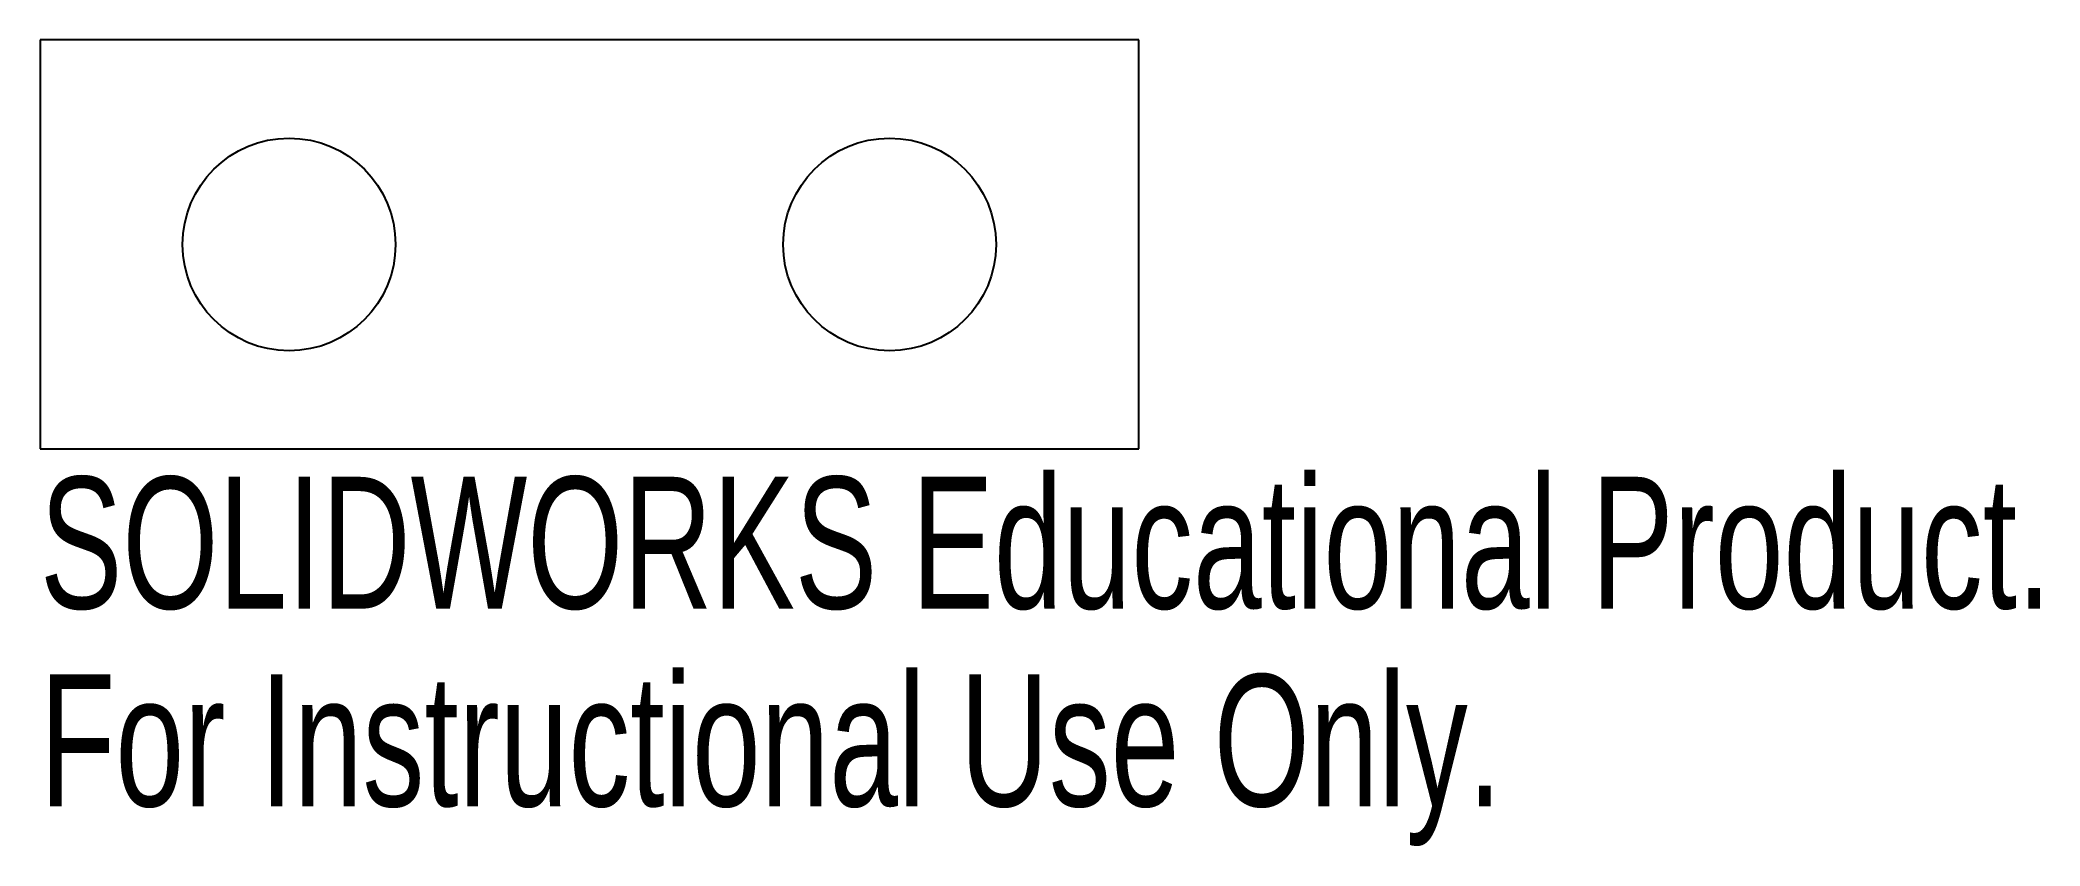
# Model space of a CAD drawing. Header units: millimetres. Extents: x -20.1 to 53.1, y -22.1 to 7.5.
import ezdxf

# ---------------------------------------------------------------- set-up
doc = ezdxf.new("R2010")
doc.units = ezdxf.units.MM
doc.styles.add('SLDTEXTSTYLE0', font='TXT', dxfattribs={"width": 0.7})

msp = doc.modelspace()

# ---------------------------------------------------------------- linework, layer by layer
at = {"color": 7, "linetype": 'Continuous', "lineweight": 25}
for p, q in [((-20.125, 7.5), (-20.125, -7.5)), ((20.125, 7.5), (-20.125, 7.5)), ((20.125, -7.5), (20.125, 7.5)), ((-20.125, -7.5), (20.125, -7.5))]:
    msp.add_line(p, q, dxfattribs=at)
for centre in [(-11, 0), (11, 0)]:
    msp.add_circle(centre, 3.9, dxfattribs=at)

# ---------------------------------------------------------------- texts
at = {"color": 7, "linetype": 'Continuous', "char_height": 4.83362, "attachment_point": 1, "style": 'SLDTEXTSTYLE0'}
for s, insert in [('SOLIDWORKS Educational Product.', (-20.125, -8.52)), ('For Instructional Use Only.', (-20.125, -15.77))]:
    msp.add_mtext(s, dxfattribs=dict(at, insert=insert))

doc.saveas('drawing.dxf')
